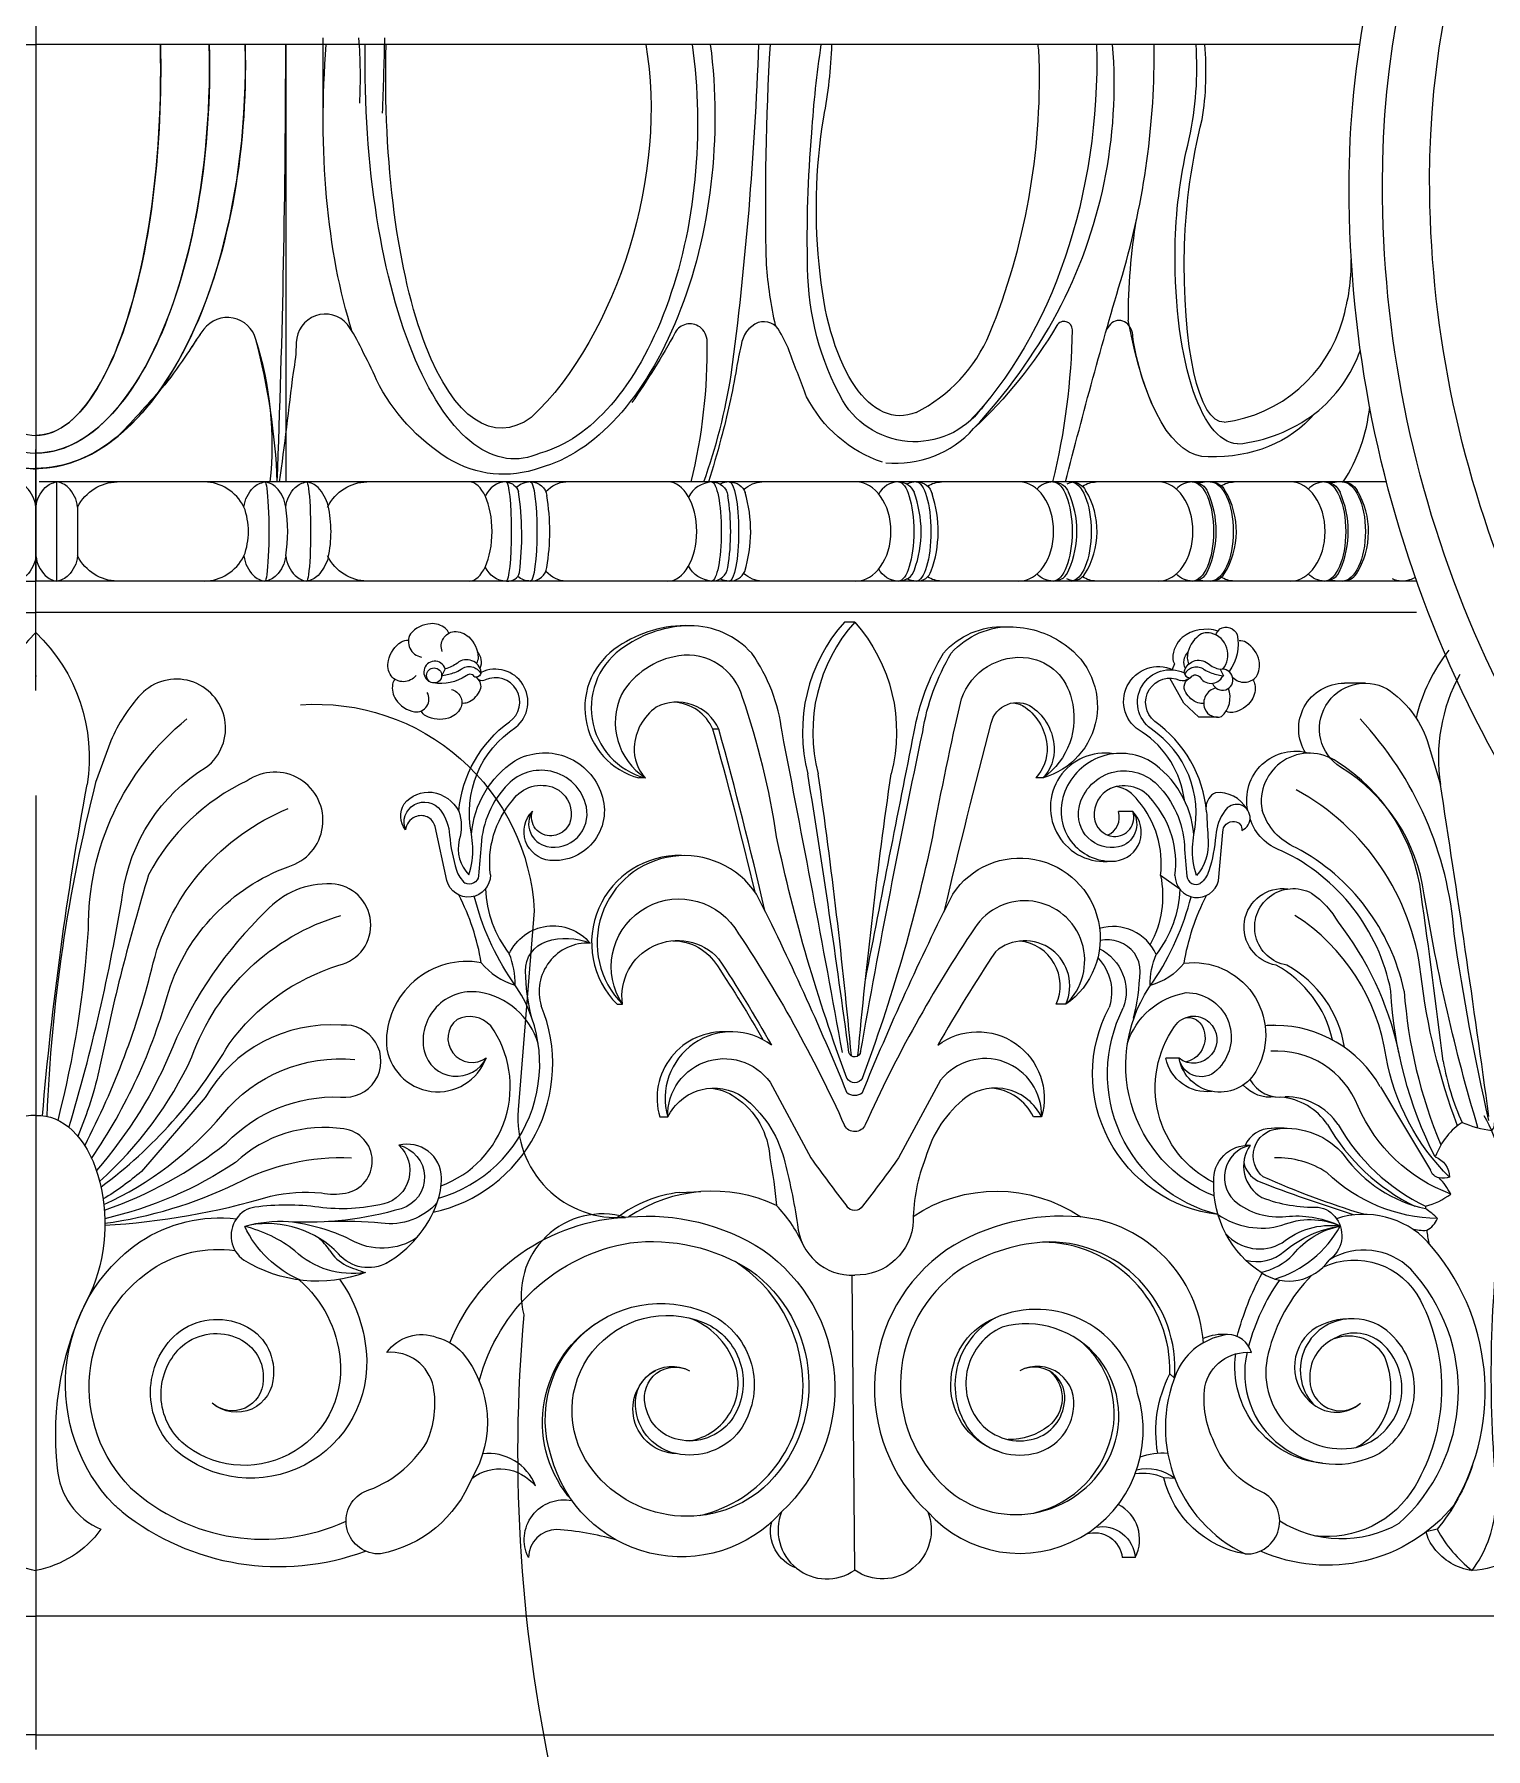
# Model space of a CAD drawing. Header units: millimetres. Extents: x 542654 to 551203, y 315718 to 321804.
# Drawn here: x 547840.1 to 548022.7, y 320954.9 to 321170.6 of the extents above; entities that cross this region are included whole.
import ezdxf

# ---------------------------------------------------------------- set-up
doc = ezdxf.new("R2010")
doc.units = ezdxf.units.MM
doc.linetypes.add('ACAD_ISO04W100', pattern=[30, 24, -3, 0, -3])
doc.layers.add('cad-block.com', color=250, linetype='Continuous')

msp = doc.modelspace()

# ---------------------------------------------------------------- linework, layer by layer
at = {"layer": 'cad-block.com', "color": 18, "lineweight": 15, "true_color": 0x000000}
for p, q in [((547673.71, 321169.35), (547840.28, 321169.35)), ((548006.85, 321169.35), (547840.28, 321169.35)), ((548009.44, 321038.21), (548015.76, 321027.74))]:
    msp.add_line(p, q, dxfattribs=at)
at = {"layer": 'cad-block.com', "color": 18, "linetype": 'ACAD_ISO04W100', "lineweight": 15, "ltscale": 5, "true_color": 0x000000}
msp.add_lwpolyline([(547840.28, 321525.15), (547840.28, 319130.24)], dxfattribs=at)
at = {"layer": 'cad-block.com', "color": 18, "lineweight": 15, "true_color": 0x000000}
for points in [[(548119.75, 321380.65, -0.429574), (548329.51, 321178.35, -0.414214), (548154.01, 321002.85, -0.414214), (548005.51, 321151.35, -0.414214), (548127.01, 321272.85, -0.414214), (548228.26, 321171.6, -0.414214), (548140.51, 321083.85, -0.414214), (548066.26, 321158.1, -0.414214), (548127.01, 321218.85, -0.414214), (548177.64, 321168.22, -0.414214), (548133.76, 321124.35, -0.438402), (548096.64, 321164.85)], [(548128.83, 321373.41, -0.416147), (548322.54, 321177.88, -0.414214), (548153.08, 321008.43, -0.414214), (548009.7, 321151.81, -0.414214), (548127.01, 321269.13, -0.414214), (548224.77, 321171.37, -0.414214), (548140.05, 321086.64, -0.414214), (548068.35, 321158.33, -0.414214), (548127.01, 321216.99, -0.414214), (548175.89, 321168.11, -0.417631), (548133.52, 321125.93, -30.968964), (548133.52, 321125.93)], [(548127.01, 321362.84, -0.414214), (548312.63, 321177.22, -0.414214), (548151.76, 321016.36, -0.414214), (548015.64, 321152.47, -0.414214), (548127.01, 321263.84, -0.414214), (548219.82, 321171.04, -0.414214), (548139.39, 321090.6, -0.414214), (548071.33, 321158.66, -0.414214), (548127.01, 321214.35, -0.414214), (548173.41, 321167.94, -0.414214), (548133.2, 321127.73, -0.284609), (548102.73, 321146.6, -0.284609)], [(547876.43, 321160.18, 0.000569), (547876.44, 321170.18, -12.153058)], [(547881.02, 321161.97, 0.033495), (547880.92, 321170.18, -7.59438)], [(547883.91, 321160.73, 0.003075), (547884.18, 321170.18, 12.462797)], [(547870.64, 321114.31, 0.009714), (547871.71, 321169.35, -30.22856)], [(547924.32, 321114.31, 0.045147), (547927.78, 321127.81, 0.023792), (547931.24, 321169.35, 1.721189)], [(547932.66, 321169.35, 0.020873), (547932.16, 321141.68, 0.035915), (547933.31, 321134.02, 0.06104), (547933.31, 321134.02, 1.955874)], [(547959.63, 321124.06, -0.551195), (547941.82, 321124.51, -0.125628), (547937.38, 321141.22, -0.027203), (547937.91, 321158.24, -0.021581), (547939.1, 321169.35, -9.245556)], [(547938.96, 321140.5, -0.069677), (547939.4, 321160.22, 0.04102), (547940.43, 321169.35, 3.217229)], [(547951.02, 321123.06, 0.177668), (547960.28, 321132.95, 0.104428), (547966.51, 321167.54, 0.036968), (547966.37, 321169.35)], [(547958.27, 321121.02, 0.062557), (547968.78, 321135.59, 0.143746), (547975.75, 321169.35, 24.362653)], [(547969.84, 321114.31, -0.010361), (547976.99, 321140.35, 0.074395), (547980.98, 321169.35, 3.423344)], [(547983.64, 321144.67, -0.053274), (547985.39, 321157.49, 0.071657), (547986.25, 321169.35, 4.944081)], [(547984.8, 321144.13, -0.054318), (547987.03, 321159.93, 0.060592), (547987.36, 321169.35, 5.886435)], [(547977.74, 321134.68, -0.042698), (547978.77, 321147.36, -1.16381)], [(548004.7, 321134.71, 0.074357), (548005.79, 321142.32, 0.010898)], [(547810.79, 321114.31, -0.10384), (547812.61, 321132.24, -0.624831), (547819.15, 321133.53, -0.019), (547820.1, 321132.18, 0.004583), (547821.19, 321130.52, 0.018062), (547824.08, 321126.54, 0.012927), (547829.89, 321120.14, 0.17039), (547840.28, 321115.94, 6.256692)], [(547870.65, 321114.31, 0.055394), (547867.96, 321132.24, 0.624831), (547861.41, 321133.53, 0.019), (547860.47, 321132.18, -0.004583), (547859.37, 321130.52, -0.018062), (547856.49, 321126.54, -0.012927), (547850.68, 321120.14, -0.17039), (547840.28, 321115.94, -6.256692)], [(547869.77, 321114.31, 0.10384), (547867.96, 321132.24, 0.624831), (547861.41, 321133.53, 0.019), (547860.46, 321132.18, -0.004583), (547859.37, 321130.52, -0.018062), (547856.49, 321126.54, -0.012927), (547850.68, 321120.14, -0.17039), (547840.28, 321115.94, -6.256692)], [(547892.12, 321117.27, -0.138056), (547883.14, 321127.16, 0.017495), (547881.27, 321131.01, 0.05202), (547879.47, 321134.13, 0.694192), (547873.04, 321131.84, -0.047335), (547872.63, 321128.1, -0.005702), (547870.9, 321114.31, 3.795045)], [(547922.74, 321114.31, 0.06321), (547924.74, 321131.99, 0.235828), (547923.8, 321133.81, 0.45328), (547920.72, 321133.12, -0.027276), (547915.26, 321124.29, 1.667342)], [(547946.82, 321116.79, -0.194829), (547937.25, 321125.04, -0.001541), (547935.19, 321130.46, 0.052446), (547933.89, 321133.21, 0.378842), (547931.15, 321134.36, 0.276804), (547929.03, 321131.51, 0.01885), (547928.43, 321128.62, -0.02496), (547926.48, 321119.73, -0.008184), (547924.91, 321114.31, -11.806369)], [(547968.24, 321114.31, 0.056724), (547970.69, 321133.44, 0.76806), (547968.73, 321133.99, -0.071469), (547958.27, 321121.02, -0.317212)], [(547981.39, 321122.74, -0.08008), (547978.3, 321132.59, 0.219739), (547977.47, 321134.32, 0.359821), (547975.66, 321134.32, 0.090462), (547975.01, 321133.55, -0.58033)], [(547989.78, 321121.84, 0.301721), (548004.7, 321134.71, 7.022869)], [(548001.21, 321122.92, 0.140252), (548006.93, 321130.89, 0.027671)], [(547991.47, 321119.09, 0.136892), (548001.21, 321122.92, -2.657757)], [(548004.76, 321114.31, 0.117913), (548008.1, 321123.71, 0.01593)], [(547947.2, 321116.74, 0.239423), (547958.27, 321121.02)], [(547840.28, 321111.16, 0.168462), (547839.1, 321113.62, 0.15697), (547837.66, 321114.31, 2.145029)], [(547840.28, 321111.16, -0.168462), (547841.46, 321113.62, -0.15697), (547842.9, 321114.31, -2.145029)], [(547845.53, 321111.16, 0.168462), (547844.35, 321113.62, 0.15697), (547842.9, 321114.31, 2.145029)], [(547866.46, 321111.16, -0.168462), (547867.65, 321113.62, -0.15697), (547869.09, 321114.31, -2.145029)], [(547871.71, 321111.16, 0.168462), (547870.53, 321113.62, 0.15697), (547869.09, 321114.31, 2.145029)], [(547871.71, 321111.16, -0.168462), (547872.9, 321113.62, -0.15697), (547874.34, 321114.31, -2.145029)], [(547877.05, 321111.32, 0.115671), (547875.78, 321113.62, 0.15697), (547874.34, 321114.31, 2.145029)], [(547899.44, 321114.31, 0.297991), (547896.86, 321112.59, 1.230716)], [(547899.5, 321114.31, -0.284197), (547901.02, 321113.08, -1.230716)], [(547902.5, 321114.31, 0.198464), (547900.75, 321113.6, 1.230716)], [(547902.56, 321114.31, -0.375323), (547904.58, 321112.59, -1.230716)], [(547925.27, 321114.31, 0.263907), (547922.4, 321112.42, 1.230716)], [(547925.33, 321114.31, -0.375323), (547927.35, 321112.59, -1.230716)], [(547927.52, 321114.31, 0.106817), (547926.36, 321114.05, 1.230716)], [(547927.58, 321114.31, -0.320957), (547929.51, 321112.97, -1.230716)], [(547948.8, 321114.31, 0.276498), (547946.32, 321112.79, 0.276498)], [(547948.86, 321114.31, -0.315411), (547950.77, 321113.01, -1.230716)], [(547951.05, 321114.31, 0.106817), (547949.88, 321114.05, 1.230716)], [(547951.11, 321114.31, -0.361653), (547953.03, 321112.8, -1.230716)], [(547968.25, 321114.31, 0.204052), (547966.22, 321113.42, 0.204052)], [(547968.31, 321114.31, -0.315411), (547970.22, 321113.01, -1.230716)], [(547971.18, 321114.31, 0.106817), (547970.01, 321114.05, 1.230716)], [(547970.56, 321114.31, -0.278993), (547972.36, 321113.25, -1.230716)], [(547985.78, 321114.31, 0.204052), (547983.75, 321113.42, 1.230716)], [(547985.84, 321114.31, -0.315411), (547987.75, 321113.01, -1.230716)], [(547988.09, 321114.31, -0.278993), (547989.89, 321113.25, -1.230716)], [(548002.4, 321114.31, 0.204052), (548000.37, 321113.42, 1.230716)], [(548002.46, 321114.31, -0.315411), (548004.37, 321113.01, -1.230716)], [(548004.71, 321114.31, -0.278993), (548006.51, 321113.25, -1.230716)], [(547901.13, 321102.94, 0.065993), (547901.02, 321113.08, 6.055652)], [(547904.58, 321103.57, 0.077979), (547904.58, 321112.59, 6.055652)], [(547927.35, 321103.57, 0.077979), (547927.35, 321112.59, 6.055652)], [(547929.46, 321103.06, 0.147923), (547929.51, 321112.97, 6.055652)], [(547950.81, 321103.25, 0.178725), (547950.77, 321113.01, 6.055652)], [(547952.93, 321103.12, 0.170581), (547953.03, 321112.8, 6.055652)], [(547970.26, 321103.25, 0.209639), (547970.22, 321113.01, 6.055652)], [(547972.27, 321102.75, 0.283645), (547972.36, 321113.25, 6.055652)], [(547987.78, 321103.25, 0.209639), (547987.75, 321113.01, 6.055652)], [(547989.8, 321102.75, 0.283645), (547989.89, 321113.25, 6.055652)], [(548004.4, 321103.25, 0.209639), (548004.37, 321113.01, 6.055652)], [(548006.42, 321102.75, 0.283645), (548006.51, 321113.25, 6.055652)], [(547866.46, 321105, 0.182365), (547866.46, 321111.16, -161.359353)], [(547871.71, 321105, 0.085471), (547871.71, 321111.16, 137.299015)], [(547877.07, 321104.8, 0.107724), (547877.05, 321111.32, 8.27984)], [(547840.28, 321105, -0.168462), (547839.1, 321102.54, -0.15697), (547837.66, 321101.85, -2.145029)], [(547840.28, 321105, 0.168462), (547841.46, 321102.54, 0.15697), (547842.9, 321101.85, 2.145029)], [(547845.53, 321105, -0.168462), (547844.35, 321102.54, -0.15697), (547842.9, 321101.85, -2.145029)], [(547866.46, 321105, 0.168462), (547867.65, 321102.54, 0.15697), (547869.09, 321101.85, 2.145029)], [(547871.71, 321105, -0.168462), (547870.53, 321102.54, -0.15697), (547869.09, 321101.85, -2.145029)], [(547871.71, 321105, 0.168462), (547872.9, 321102.54, 0.15697), (547874.34, 321101.85, 2.145029)], [(547877.07, 321104.8, -0.102726), (547875.78, 321102.54, -0.15697), (547874.34, 321101.85, -2.145029)], [(547899.44, 321101.85, -0.297991), (547896.86, 321103.57, -1.230716)], [(547902.56, 321101.85, 0.375323), (547904.58, 321103.57, 1.230716)], [(547925.27, 321101.85, -0.263907), (547922.4, 321103.74, -1.230716)], [(547925.33, 321101.85, 0.375323), (547927.35, 321103.57, 1.230716)], [(547948.8, 321101.85, -0.276498), (547946.32, 321103.37, -0.276498)], [(547948.86, 321101.85, 0.329104), (547950.81, 321103.25, 1.230716)], [(547968.31, 321101.85, 0.329104), (547970.26, 321103.25, 1.230716)], [(547985.84, 321101.85, 0.329104), (547987.78, 321103.25, 1.230716)], [(548002.46, 321101.85, 0.329104), (548004.4, 321103.25, 1.230716)], [(547899.5, 321101.85, 0.404183), (547901.13, 321102.94, 1.230716)], [(547902.5, 321101.85, -0.175857), (547900.9, 321102.42, -1.230716)], [(547927.52, 321101.85, -0.106879), (547926.36, 321102.11, -1.230716)], [(547927.58, 321101.85, 0.301916), (547929.46, 321103.06, 1.230716)], [(547951.05, 321101.85, -0.106879), (547949.88, 321102.11, -1.230716)], [(547951.11, 321101.85, 0.336209), (547952.93, 321103.12, 1.230716)], [(547968.25, 321101.85, -0.204052), (547966.22, 321102.74, -0.204052)], [(547971.18, 321101.85, -0.106879), (547970.01, 321102.11, -1.230716)], [(547970.56, 321101.85, 0.255078), (547972.27, 321102.75, 1.230716)], [(547985.78, 321101.85, -0.204052), (547983.75, 321102.74, -1.230716)], [(547988.09, 321101.85, 0.255078), (547989.8, 321102.75, 1.230716)], [(548002.4, 321101.85, -0.204052), (548000.37, 321102.74, -1.230716)], [(548004.71, 321101.85, 0.255078), (548006.42, 321102.75, 1.230716)], [(548012.13, 321101.85, -0.106879), (548010.96, 321102.11, -1.230716)], [(547942, 321096.69, 0.251368), (547937.41, 321077.57, 16.262334)], [(547943.3, 321096.69, 0.251368), (547938.72, 321077.57, 16.262334)], [(547943.3, 321096.69, -0.251368), (547947.88, 321077.57, -16.262334)], [(547840.28, 321095.36, 0.244921), (547833.83, 321076.24, 16.262334)], [(547840.28, 321095.36, -0.244921), (547846.73, 321076.24, -16.262334)], [(547892.24, 321095.28, 0.126119), (547891.81, 321095.88, 0.194733), (547889.94, 321096.48, 0.199595), (547887.4, 321095.19, 0.52072), (547888.78, 321092.29)], [(547891.4, 321093, -0.480937), (547892.9, 321095.5, -0.194733), (547894.74, 321094.81, -0.199595), (547895.93, 321092.23, -0.113443), (547895.71, 321091.49, -785794.277615)], [(547941.76, 321042.53, 0.002861), (547934.16, 321082.86, 0.125396), (547930.34, 321092.77, 0.211194), (547922.56, 321096.23, 0.160889), (547913.56, 321093.6, 0.653703), (547916.15, 321077.08, 1.090581)], [(547922.56, 321096.23, 0.147826), (547914.37, 321093.6, 0.653703), (547916.96, 321077.08)], [(547944.04, 321042.58, -0.008061), (547951.86, 321082.86, -0.096888), (547955.46, 321092.77, -0.22737), (547963.24, 321096.09, -0.147236), (547969.79, 321093.81, -0.635007), (547967, 321077.08)], [(547944.66, 321051.66, -0.001524), (547950.79, 321082.86, -0.09068), (547954.46, 321092.77, -0.22737), (547962.24, 321096.09, -0.006582), (547962.45, 321096.09, -0.006582)], [(547989.02, 321095.56, 0.085964), (547989.02, 321095.56, 0.2416), (547984.5, 321094.75, 0.199595), (547983.31, 321092.16, 0.115632), (547983.54, 321091.41, 785794.277615)], [(547989.61, 321090.76, 0.549679), (547988.17, 321095.29, 0.27418), (547986.33, 321094.75, 0.199595), (547985.14, 321092.16, 0.113338), (547985.36, 321091.42, 785794.277615)], [(547988.75, 321095.07, -0.123858), (547989.26, 321095.82, -0.542119), (547989.26, 321095.82, -0.461689), (547991.42, 321095.12, -0.216729), (547990.4, 321090.48)], [(547888.12, 321089.97, -0.482118), (547884.96, 321089.92, -0.194733), (547884.63, 321091.85, -0.199595), (547886.26, 321094.19, -0.170966), (547887.15, 321094.39, -785794.277615)], [(547896.16, 321090.89, 0.317644), (547895.83, 321092.95, -3.778674)], [(547942.33, 321039.28, -0.037426), (547933.48, 321069.66, 0.045903), (547929.18, 321087.2, 0.385093), (547921.16, 321092.43, 0.225675), (547913.96, 321087.58, 0.221531), (547913.96, 321087.58, 0.373271), (547916.96, 321077.08, 12.968002)], [(547984.91, 321090.83, -0.317644), (547985.24, 321092.88, 3.778674)], [(547990.87, 321089.71, 0.442894), (547993.86, 321089.85, 0.194733), (547994.19, 321091.79, 0.199595), (547992.56, 321094.12, 0.170967), (547991.66, 321094.33, 785794.277615)], [(548018.05, 321093.14, 0.109678), (548013.94, 321084.61)], [(547891.32, 321090.06, 0.414698), (547891.46, 321089.96, 0.054351), (547892.98, 321090.35, 0.055485), (547893.77, 321090.75, -0.474328), (547896.25, 321090.18, 0.582288)], [(547893.31, 321091.53, -0.107457), (547891.77, 321090.8, -1442348.621307)], [(547896.32, 321090.38, 0.579771), (547893.31, 321091.53)], [(547895.1, 321070.01, 0.089113), (547895.1, 321070.01, -0.311507), (547900.68, 321083.46, 0.883255), (547896.31, 321090.36)], [(547896.32, 321090.38, -0.344967), (547895.63, 321089.74, -0.267114), (547895.44, 321089.83, 0.231265), (547894.88, 321090.12, 3.53928)], [(547944.27, 321039.28, 0.037426), (547953.12, 321069.66, -0.011338), (547956.72, 321087.01, -0.356793), (547965.19, 321092.18, -0.309104), (547970.57, 321087, -0.221531), (547970.57, 321087, -0.31621), (547967, 321077.08, -12.968002)], [(547984.79, 321074.3, -0.089113), (547984.79, 321074.3, 0.219839), (547979.46, 321082.84, -0.97396), (547983.37, 321090.67)], [(547985.97, 321069.94, -0.089113), (547985.97, 321069.94, 0.30739), (547980.59, 321083.25, -0.910784), (547984.76, 321090.3)], [(547984.75, 321090.32, -0.579771), (547987.76, 321091.46)], [(547984.75, 321090.32, 0.344967), (547985.44, 321089.67, 0.267114), (547985.63, 321089.76, -0.231265), (547986.19, 321090.05, -3.53928)], [(547989.7, 321089.92, -0.414698), (547989.61, 321089.89, -0.054351), (547988.09, 321090.28, -0.055485), (547987.29, 321090.68, 0.474328), (547984.81, 321090.11, -0.582288)], [(547987.76, 321091.46, 0.107457), (547989.29, 321090.74, 1442348.621307)], [(547844.43, 321033.1, 0.031982), (547851.19, 321062.37, -0.226137), (547861.72, 321078.42), (547861.72, 321078.42, 1.081089), (547853.49, 321087.59, 0.081991), (547849.7, 321081.74), (547847.79, 321076.49, 0.052596), (547841.65, 321034.48)], [(547885.44, 321089.5, 0.117216), (547885.16, 321088.88, 0.194733), (547885.56, 321086.95, 0.199595), (547887.93, 321085.38, 0.60584), (547889.53, 321087.83)], [(547892.55, 321088.19, -0.47631), (547893.72, 321085.84, -0.194733), (547892.19, 321084.6, -0.199595), (547889.36, 321084.87, -0.163939), (547888.76, 321085.51, -785794.277615)], [(547894.88, 321090.12, 0.067529), (547894.4, 321089.91, -0.185407), (547890.27, 321089.02)], [(547893.49, 321072.9, -0.143987), (547893.49, 321072.9, -0.216564), (547899.85, 321084.13, 0.913446), (547896.82, 321089.41, 1.026003)], [(547895.67, 321089.74, 0.340069), (547896.82, 321089.41, -4.110013)], [(547896.08, 321087.96, 0.369222), (547895.91, 321089.51, 61.692363)], [(547987.58, 321072.83, 0.21965), (547981.05, 321084.19, -0.883254), (547984.25, 321089.35)], [(547985.22, 321089.49, -0.269828), (547984.25, 321089.35, 4.110013)], [(547984.97, 321087.83, -0.469291), (547985.55, 321089.69, -61.692363)], [(547986.19, 321090.05, -0.067529), (547986.67, 321089.85, 0.608971), (547989.61, 321089.89)], [(547988.74, 321088.4, 0.449595), (547987.35, 321085.77, 0.38723), (547989.46, 321084.8, 0.886133), (547989.46, 321084.8, 0.313382), (547990.32, 321088.34, 785794.277615)], [(547993.38, 321089.43, -0.117216), (547993.66, 321088.81, -0.194733), (547993.26, 321086.89, -0.199595), (547990.89, 321085.31, -0.126168), (547990.1, 321085.42)], [(548000.07, 321080.17, -0.59225), (548004.91, 321089, -0.59225)], [(548021.72, 321033.1, -0.031982), (548014.97, 321062.37, 0.226137), (548004.44, 321078.42), (548004.44, 321078.42, -0.968726), (548010.29, 321088.29, -0.161307), (548015.35, 321081.77), (548016.92, 321076.49, -0.004584), (548023.06, 321034.48)], [(548019.43, 321090.09, 0.165342), (548017.01, 321076.24)], [(547873.56, 321086.27, -0.419815), (547902.99, 321060.34), (547900.95, 321035.31, 0.462614), (547914.47, 321021.79, 0.583406), (547901.66, 321009.51, 0.07797), (547905.71, 320949.07, -0.377655), (547887.39, 320910.85, 1.912678)], [(547893.87, 321086.52, 0.128913), (547894.58, 321086.58, 0.202072), (547896.08, 321087.96, -0.175307), (547896.08, 321087.96, 0.04474)], [(547931.99, 321060.41, 0.010385), (547926.21, 321083.2, 0.430827), (547918.33, 321085.97, 0.230921), (547915.56, 321080.93, 0.200704), (547916.96, 321077.08)], [(547930.76, 321062.75, 0.009548), (547925.47, 321083.2, 0.278794), (547920.59, 321086.6, 0.296161)], [(547954.61, 321060.41, -0.006566), (547960.47, 321083.95, -0.532715), (547965.63, 321085.97, -0.230921), (547968.4, 321080.93, -0.200704), (547967, 321077.08)], [(547963.28, 321086.53, -0.118186), (547964.74, 321085.97, -0.230921), (547967.5, 321080.93, -0.200704), (547966.1, 321077.08)], [(547987.23, 321086.45, -0.124072), (547986.49, 321086.52, -0.174366), (547984.97, 321087.83, -0.04474), (547984.97, 321087.83, -0.04474)], [(547843.06, 321033.99, 0.046356), (547846.9, 321058.01, -0.227733), (547859.27, 321084.51)], [(548023.1, 321033.99, -0.021067), (548018.73, 321057.47, 0.170848), (548006.89, 321084.51)], [(547900.54, 321079.23, -0.459898), (547911.31, 321075.42, -0.565124), (547904.95, 321066.69, -0.629067), (547902.76, 321072.9, -2.351432)], [(547975.86, 321080.11, 1.152336), (547975.57, 321066.6, 0.317197)], [(547980.53, 321079.16, 0.459898), (547969.76, 321075.36, 0.041388), (547969.44, 321074.37, 0.041388)], [(547992.78, 321072.97, -0.573683), (548000.53, 321080.19, -2.594727)], [(547847.28, 321029.21, 0.083398), (547856.99, 321050.26, -0.228701), (547872.01, 321065.91), (547872.01, 321065.91, 1.179319), (547866.86, 321076.72), (547866.86, 321076.72, 0.162272), (547854.45, 321064.87, 0.023607), (547848.34, 321040.8), (547848.34, 321040.8, -0.046437), (547845.55, 321031.98)], [(547902.76, 321072.9, 0.529558), (547904.58, 321068.46, 0.542328), (547909.54, 321073.42, 0.296741), (547905.05, 321077.91, 0.256079), (547899.69, 321076.29, 0.181484), (547896.29, 321068.62, -0.011463), (547895.97, 321064.76, -0.529397), (547894.28, 321063.85, -0.287354), (547894.28, 321063.85, 0.172993)], [(547895.1, 321070.01, -0.231049), (547900.54, 321079.23)], [(547942.57, 321042.53, 0.006584), (547937.41, 321077.57), (547937.41, 321077.57)], [(547942.89, 321042.09, 0.012721), (547938.72, 321077.57), (547938.72, 321077.57)], [(547943.71, 321042.1, -0.012697), (547947.88, 321077.57), (547947.88, 321077.57)], [(547978.3, 321072.84, -0.529558), (547976.49, 321068.4, -0.542328), (547971.53, 321073.36, -0.296741), (547976.02, 321077.85, -0.256079), (547981.38, 321076.23, -0.181484), (547984.78, 321068.56, 0.011463), (547985.1, 321064.7, 0.529397), (547986.79, 321063.79, 0.287354), (547986.79, 321063.79, -0.172993)], [(547985.97, 321069.94, 0.231049), (547980.53, 321079.16)], [(547841.11, 321034.56, -0.024767), (547846.73, 321076.24), (547846.73, 321076.24)], [(547886.79, 321070.54, -0.323792), (547886.62, 321073.81, -0.251609), (547890.14, 321075.27, -0.231265), (547893.49, 321072.9, -0.231265)], [(547897.47, 321064.87, -0.21172), (547900.27, 321074.27, -0.354921), (547905.59, 321075.8, -0.3067), (547907.64, 321072.22, -0.370824), (547905.21, 321069.79, -0.534157), (547902.76, 321072.9, -8.530922)], [(547983.6, 321064.81, 0.21172), (547980.8, 321074.2, 0.354921), (547975.48, 321075.74, 0.3067), (547973.43, 321072.15, 0.370824), (547975.86, 321069.72, 0.534157), (547978.3, 321072.84, 8.530922)], [(547981.78, 321064.81, 0.21172), (547978.98, 321074.2, 0.190567), (547976.28, 321075.99, 0.190567)], [(547992.63, 321073.17, 0.243152), (547992.63, 321073.17, 0.293221), (547988.68, 321075.21, 0.276192), (547987.51, 321073.45, 0.231265)], [(548019.13, 321033.31, -0.060187), (548014.55, 321052.38, 0.241847), (547998.85, 321075.59, 1.902929)], [(547846.42, 321030.8, 0.060422), (547855.04, 321053.81, -0.236111), (547872.01, 321073.21)], [(547886.79, 321070.54, -0.883493), (547891.19, 321073, -0.139299), (547892.34, 321069.88, 0.056208), (547893.2, 321065.47, 0.144052), (547894.28, 321063.85, 0.231379)], [(547969.44, 321074.37, 0.511766), (547976.12, 321066.62, 0.629067), (547978.3, 321072.84)], [(547992.03, 321070.48, 1.365028), (547989.88, 321072.93, 0.139299), (547988.73, 321069.82, -0.056208), (547987.87, 321065.4, -0.144052), (547986.79, 321063.79, -0.231379)], [(547998.85, 321068.29, -0.220525), (547994.56, 321073.03, -23.912184)], [(547897.47, 321064.87, -0.882372), (547891.98, 321064.18, 0), (547890.51, 321070.98, 0.472515), (547887.98, 321072.16, 0.259594), (547886.79, 321070.54, -1.136714)], [(547893.49, 321072.9, -0.152637), (547893.54, 321069.27, 0.259178), (547894.77, 321064.88, 0.085267), (547895.26, 321068.41, -0.014662), (547895.1, 321070.01, -0.034849)], [(547975.11, 321069.89, 0.393732), (547976.48, 321072.84)], [(547983.6, 321064.81, 0.882595), (547989.09, 321064.12, 0), (547989.64, 321070.25, -0.486696), (547991.11, 321071.59, -0.415656), (547992.03, 321070.48, 1.136714)], [(547987.58, 321072.83, 0.000261), (547987.76, 321069.21, -0.207649), (547986.3, 321064.81, -0.085267), (547985.81, 321068.35, 0.014662), (547985.97, 321069.94, 0.034849)], [(548016.33, 321029.4, -0.104453), (548010.77, 321050.26, 0.237807), (547997.02, 321067.91), (547997.02, 321067.91, -0.237232), (547993.05, 321071.93, -0.931198)], [(547921.52, 321067.3, 0.679118), (547913.4, 321048.59)], [(547942.36, 321037.42, 0.019751), (547930.95, 321062.47, 1.099773), (547914.1, 321048.59, -0.741935), (547926.18, 321054.33, -0.016088), (547932.83, 321043.46, -0.020544)], [(547944.24, 321037.42, -0.019751), (547955.65, 321062.47, -1.208785), (547969.86, 321048.59, 0.803831), (547961, 321055.21, 0.017409), (547953.77, 321043.46, 0.020544)], [(547981.78, 321064.81, -0.181124), (547980.47, 321056.11, 2.102585)], [(547848.48, 321025.63, 0.101177), (547864.58, 321043.6, -0.162208), (547878.41, 321053.51, 0.871249), (547877.47, 321063.74, 0.223036), (547869.23, 321060.3, 0.102176), (547857.51, 321043.25, -0.082867), (547847.89, 321027.7, -0.082867)], [(547890.96, 321024.2, 0.027462), (547890.96, 321024.2), (547890.96, 321024.2, 0.52478), (547900.19, 321051.55, -0.088107), (547895.44, 321062.19, -0.088107)], [(547896.32, 321053.82, 0.076166), (547893.5, 321062.35, -3.182596)], [(547896.86, 321063.14, 0.157589), (547899.84, 321054.94, -2.102585)], [(547984.21, 321063.07, -0.157589), (547981.23, 321054.87, 2.102585)], [(547984.74, 321053.76, -0.076166), (547987.56, 321062.28, 3.182596)], [(548003.42, 321044.12, -0.031281), (548003.42, 321044.12, 0.214902), (547996.34, 321053.51, -0.98469), (547997.82, 321063.11, -0.98469)], [(548004.93, 321043.18, -0.030448), (548004.93, 321043.18, 0.232542), (547997.67, 321053.51, -1.177597), (548000.79, 321062.57, -0.113361), (548004.13, 321058.91, -0.110473), (548011.65, 321042.97, 0.026367), (548011.89, 321041.91, 0.083078)], [(547914.1, 321048.59, -0.988088), (547928.2, 321058.21, -0.042269), (547942.03, 321033.34, -2.309691)], [(547969.86, 321048.59, 1.127375), (547958.4, 321058.21, 0.042338), (547944.62, 321033.43, 2.309691)], [(547988.54, 321024.48, -0.027462), (547988.54, 321024.48), (547988.54, 321024.48, -0.490067), (547980.88, 321051.49, 0.088107), (547985.63, 321062.13, 0.088107)], [(547848.3, 321026.32, 0.102321), (547859.91, 321041.98, -0.239967), (547878.66, 321059.77)], [(547899.84, 321054.94, -0.551915), (547910, 321056.29, 0.519017), (547903.86, 321048.4, 0.124652)], [(547981.23, 321054.87, 0.374431), (547974.11, 321058.14, 0.725274)], [(548018.16, 321026.83, -0.152944), (548010.16, 321041.98, 0.217674), (547998.7, 321059.77)], [(547902.64, 321047, -0.050263), (547901.87, 321052.75, -0.33383), (547904.53, 321056.5, -0.176466), (547910, 321056.29, -3.125388)], [(547920.43, 321056.6, -0.26208), (547926.02, 321053.42, -0.018609), (547931.74, 321044.15)], [(547968.65, 321048.59, 0.510616), (547964.1, 321056.55, 0.510616)], [(547978.39, 321046.83, 0.053131), (547979.2, 321052.69, 0.33383), (547976.54, 321056.44, 0.140493), (547974.19, 321056.63, 3.125388)], [(547896.32, 321053.82, 0.477466), (547884.38, 321043.52, 0.80327), (547896.96, 321041.87, 0.860486)], [(547896.32, 321053.82, 0.157797), (547900.58, 321051.02, 0.10138), (547899.84, 321054.94, 3.471521)], [(547973.88, 321054.42, 0.262784), (547973.88, 321054.42, -0.285755), (547975.3, 321048.19)], [(547974.11, 321055.58, -0.379436), (547977.1, 321048.13, -0.740798)], [(547984.74, 321053.76, -0.157797), (547980.49, 321050.96, -0.10138), (547981.23, 321054.87, -3.471521)], [(547984.74, 321053.76, -0.608552), (547993.96, 321040.49, -0.723694), (547984.11, 321041.8, -0.860486)], [(547903.48, 321043.66, 0.285709), (547896.05, 321050.12, 0.520869), (547889.12, 321042.73, 0.697703), (547896.96, 321041.87, 2.241637)], [(547977.59, 321043.59, -0.285721), (547985.02, 321050.06, -0.659885), (547989.16, 321040.62, -0.655759), (547984.11, 321041.8, -2.241637)], [(547890.27, 321022.42, 0.034039), (547890.27, 321022.42, 0.467079), (547903.86, 321048.4, 0.5535), (547903.86, 321048.4)], [(547989.01, 321022.15, -0.034039), (547989.01, 321022.15, -0.527783), (547975.3, 321048.19, -0.5535), (547975.3, 321048.19)], [(547989.01, 321022.15, -0.034039), (547989.01, 321022.15, -0.484352), (547977.1, 321048.13, -0.5535), (547977.1, 321048.13)], [(547983.56, 321045.82, -0.460984), (547987.9, 321046.36, -0.961962), (547984.11, 321041.8, -0.865354)], [(547848.89, 321022.68, 0.085809), (547864.25, 321031.15), (547864.25, 321031.15, -0.21298), (547878.61, 321036.93, 1.116279), (547878.7, 321045.96, 0.286149), (547861.59, 321036.87), (547853.56, 321027.56), (547853.56, 321027.56, -0.043626), (547848.74, 321024.1, -0.043242)], [(547891.26, 321025.77, 0.495186), (547897.51, 321045.88)], [(547897.51, 321045.88, 0.329781), (547893.28, 321046.69, 0.98543), (547896.96, 321041.87, 0.865354)], [(547927.3, 321045.12, 0.51992), (547918.77, 321034.42)], [(547932.83, 321043.46, 0.022122), (547932.83, 321043.46, 0.721603), (547919.79, 321034.42, -0.459297), (547929.28, 321036.92, -0.15792), (547934.39, 321029.26)], [(547953.77, 321043.46, -0.022122), (547953.77, 321043.46, -0.721603), (547966.81, 321034.42, 0.459297), (547957.32, 321036.92, 0.15792), (547952.21, 321029.26)], [(547988.47, 321026.16, -0.457181), (547983.56, 321045.82)], [(547984.96, 321046.94, -0.282373), (547986.92, 321046.02, -0.500674), (547985.07, 321041.36, -0.570817)], [(547994.94, 321045.93, -0.061702), (547996.06, 321045.96, -7.839688)], [(547848.83, 321023.39, 0.110412), (547863.78, 321034.75, -0.249563), (547880.41, 321041.65)], [(547919.79, 321034.42, -0.777519), (547932.98, 321038.27, 0), (547937.79, 321029.26, -0.345817)], [(547944.05, 321042.64, -0.825911), (547942.57, 321042.53, -3.805328)], [(547966.81, 321034.42, 0.724857), (547954.11, 321039.04, 0), (547948.81, 321029.26, 0.345817)], [(547988.24, 321037.63, -0.391452), (547982.46, 321041.8)], [(548018.3, 321024.72, -0.205055), (548006.65, 321035.74, 0.326908), (547995.67, 321042.68)], [(547944.27, 321039.28, -0.571735), (547942.33, 321039.28, -15.01189)], [(547996.22, 321036.94, -0.252702), (547992.19, 321038.44)], [(547925.1, 321038.04, -0.131704), (547928.26, 321036.92, -0.238793), (547932.61, 321029.26)], [(547944.24, 321037.42, -0.325349), (547942.36, 321037.42, 0.325349)], [(547965.79, 321034.42, 0.266072), (547960.48, 321038.04, 0.266072)], [(548020.99, 320977.36, 0.144462), (548023.9, 320985.11, 0.036311), (548023.9, 320989.58, -0.056388), (548025, 321024.12, 0.00893), (548025, 321024.12, 0.146695), (548022.5, 321034.58, 2.966604)], [(547848.95, 321020.8, 0.057439), (547869.79, 321024.44, -0.08294), (547876.2, 321024.87, 0.093637), (547879.25, 321024.84, 0.857179), (547879.03, 321032.91), (547879.03, 321032.91, 0.230063), (547865.41, 321028.71, -0.09234), (547848.95, 321021.62)], [(547944.62, 321033.43, -0.62323), (547942.03, 321033.34, 443.735523)], [(548007.36, 321022.17, -0.032244), (547994.71, 321026.89, 1.089111), (547994.71, 321026.89, 0.083746), (547994.71, 321026.89, -0.672013), (547996.54, 321032.94), (547996.54, 321032.94, -0.252837), (548004.89, 321029.58, 0.18475), (548015.12, 321022.89)], [(548019.74, 321033.73, 0.073091), (548023.45, 321032.73, 0.239093), (548023.82, 321033.68, -0.002105), (548023.82, 321033.68, -0.035728), (548023.82, 321033.68, 11.056755)], [(547884.36, 321016.03, 0.177666), (547890.78, 321023.66, 0.090133), (547891.31, 321026.76, 0.487937), (547885.95, 321030.85, -0.59869), (547884.04, 321023.49, -0.092978), (547875.87, 321023.06, 0.066539), (547867.82, 321023.06, 0.214438), (547865.5, 321021.62)], [(547885.95, 321030.85, -0.774918), (547886.23, 321022.88, -0.085548), (547872.07, 321021.23, 0.080023), (547866.55, 321020.65, 1.541494)], [(547994.56, 321014.77, -0.263178), (547988.47, 321026.28, -0.079631), (547988.47, 321026.28, -0.445392), (547993.05, 321030.85, 0.441876), (547994.55, 321024.27, 0.520374), (547994.55, 321024.27, 0.095058), (548001.61, 321023.06, -0.214438), (548003.93, 321021.62)], [(547993.05, 321030.85, 0.643361), (547991.49, 321023.52, 0.19463), (547997.99, 321021.93, -0.132358), (548004.39, 321020.7, -1.541494)], [(547848.95, 321021.04, 0.077611), (547865.41, 321026.01, -0.132784), (547879.97, 321029.28)], [(547932.61, 321029.26, -0.026908), (547933.45, 321023.3, 0.378377), (547933.45, 321023.3, 96.939635)], [(547934.39, 321029.26, -0.023162), (547936.12, 321020.88, 0.410922), (547943.3, 321014.53, 96.939635)], [(547937.79, 321029.26, 0.009847), (547942.3, 321023.19, -25.391163), (547942.3, 321023.19, -3.492006)], [(547952.21, 321029.26, 0.092008), (547950.66, 321021.37, -0.414524), (547943.3, 321014.53, -96.939635)], [(547948.81, 321029.26, -0.009847), (547944.3, 321023.19, 25.391163), (547944.3, 321023.19, 3.492006)], [(548016.63, 321021.64, -0.190271), (548002.71, 321027.43, 0.15094), (547996.11, 321029.28)], [(548016.33, 321029.4, -0.308688), (548018.16, 321026.83, -0.103957), (548016.84, 321026.76, -0.304922), (548015.76, 321027.74, 9.012653)], [(548015.12, 321023.19, 0.096266), (548018.3, 321024.72, 0.06567), (548016.84, 321026.76, -94.725032)], [(547890.78, 321023.66, -0.251095), (547883.72, 321021.05, 0.031069), (547877.1, 321021.26, 8.862265)], [(547921.27, 321024.92, 0.139977), (547913.45, 321021.75, -0.342859)], [(547933.45, 321023.3, 0.263495), (547914.85, 321021.84, 2.509184)], [(547950.67, 321021.91, -0.30421), (547971.75, 321021.84, -2.509184)], [(547851.13, 320984.75, -0.010122), (547850.11, 320985.61), (547850.11, 320985.61, -0.461528), (547853.37, 321018.71), (547853.37, 321018.71, -0.17445), (547865.5, 321021.62, -0.17445)], [(547865.5, 321021.62, 0.413433), (547866.44, 321016.42, 0.14578)], [(547888.25, 321019.27, -0.29097), (547879.88, 321018.98, 0.083045), (547872.07, 321021.23, 0.011054)], [(547892.36, 321006.01, -0.293402), (547914.85, 321021.84)], [(547914.85, 321021.84, -0.164462), (547931.73, 321017.72), (547931.73, 321017.72, -0.47449), (547934.11, 320984.73), (547934.11, 320984.73, -0.599783), (547905.13, 320991.74), (547905.13, 320991.74, -0.677191), (547925.72, 321009.28), (547925.72, 321009.28, -0.440256), (547928.84, 320994.96, -0.289389), (547920.82, 320992.06, -0.0695), (547920.82, 320992.06, -0.317906), (547915.81, 320997.38, -0.643474), (547922.53, 321002.49)], [(547936.68, 321018.59, 0.08269), (547933.45, 321023.3, 9.944068)], [(547944.3, 321023.19, -0.535306), (547942.3, 321023.19, -24.231377)], [(547971.75, 321021.84, 0.164462), (547954.87, 321017.72), (547954.87, 321017.72, 0.47449), (547952.49, 320984.73), (547952.49, 320984.73, 0.807857), (547978.9, 320999.64), (547978.9, 320999.64, 0.481169), (547961.01, 321009.15), (547961.01, 321009.15, 0.453805), (547957.76, 320994.96, 0.289389), (547965.78, 320992.06, 0.0695), (547965.78, 320992.06, 0.317906), (547970.79, 320997.38, 0.643474), (547964.07, 321002.49)], [(547987.17, 321006.01, 0.365046), (547971.75, 321021.84)], [(547989.01, 321022.15, 0.224245), (547997.06, 321020.79, -0.209823), (548004.39, 321020.7, -8.862265)], [(548003.93, 321021.62, -0.413433), (548002.99, 321016.42, -0.14578)], [(548015.54, 321018.55, 0.001901), (548015.39, 321018.71), (548015.39, 321018.71, 0.290022), (548003.93, 321021.62)], [(548015.28, 321020.16, 0.167135), (548016.63, 321021.64, 0.049106), (548015.12, 321022.89, -161947.003626)], [(547873.59, 321013.88, -0.183849), (547866.55, 321020.65, -5.231502)], [(547881.74, 321014.86, -0.234767), (547872.87, 321017.58, 0.104038), (547866.55, 321020.65, 57.748043)], [(547878.37, 321017.2, 0.247977), (547867.2, 321020.81, 6.599534)], [(547877.23, 321017.65, 0.077586), (547875.87, 321019.19, 2.079173)], [(547990, 321019.73, 0.358483), (547997.09, 321018.59, -0.206814), (548004.39, 321020.7, -0.011054)], [(547994.41, 321014.87, 0.147367), (547998.47, 321017.12, -0.173947), (548004.39, 321020.7, -57.748043)], [(547996.17, 321014.03, 0.196776), (548004.39, 321020.7, 5.231502)], [(547997.38, 321017.53, -0.134328), (548004.39, 321020.7, -6.599534)], [(548013.4, 321020.37, 0.090115), (548015.28, 321020.16, -1.182473)], [(547852.2, 320987.77), (547852.2, 320987.77, -0.471912), (547854.91, 321015.27), (547854.91, 321015.27, -0.183913), (547865.34, 321017.61, -0.181335)], [(547877.23, 321017.65, 0.134629), (547879.33, 321015.72, 0.027928), (547881.74, 321014.86, -2.615487)], [(547884.52, 321016.12, -0.366723), (547878.37, 321017.2, 1.295273)], [(547896.07, 321001.19, -0.296503), (547915.07, 321018.59)], [(547915.01, 321018.59, -0.172642), (547930.17, 321015.14), (547930.17, 321015.14, -0.474844), (547931.84, 320987.74), (547931.84, 320987.74, -0.460928), (547909.44, 320991.3), (547909.44, 320991.3, -0.75366), (547925.18, 321008.13), (547925.18, 321008.13, -0.440256), (547927.77, 320996.24, -0.289389), (547921.11, 320993.82, -0.0695), (547921.11, 320993.82, -0.317906), (547916.95, 320998.25, -0.643474), (547922.53, 321002.49)], [(547966.95, 321018.67, 0.121611), (547956.43, 321015.14), (547956.43, 321015.14, 0.474844), (547954.76, 320987.74), (547954.76, 320987.74, 0.482937), (547975.18, 320991.3), (547975.18, 320991.3, 0.658115), (547961.85, 321007.97), (547961.85, 321007.97, 0.479747), (547958.83, 320996.24, 0.289389), (547965.49, 320993.82, 0.0695), (547965.49, 320993.82, 0.317906), (547969.65, 320998.25, 0.643474), (547964.07, 321002.49)], [(547983.53, 321001.57, 0.454252), (547966.95, 321018.67)], [(547981.43, 320992.13, -0.164036), (547982.96, 321002.1, 0.420222), (547966.95, 321018.67, 0.595186)], [(547992.48, 321016.42, 0.253456), (547997.38, 321017.53, -1.295273)], [(548011.76, 320983.25), (548011.76, 320983.25, 0.420189), (548013.26, 321015.27), (548013.26, 321015.27, 0.343142), (548003.04, 321016.46, 0.181335)], [(548018.72, 320985.61, 0.010001), (548018.72, 320985.61), (548018.72, 320985.61, 0.328026), (548015.39, 321018.71, 0.094831)], [(547881.74, 321014.86, -0.234109), (547866.44, 321016.42, 2.094912)], [(547923.76, 320984.26, 0.362508), (547936.78, 321001.39, 0.241838), (547928.28, 321016.22, 1.236261)], [(547991.43, 321006.79, -0.059971), (547994.56, 321014.77)], [(547994.56, 321014.77, 0.40472), (548002.99, 321016.42, -2.094912)], [(548002.2, 321015.5, -0.407055), (548014.49, 321011.33, -0.255218), (548013.81, 320987.97, -0.301212), (548001.14, 320981.73, -16.404156)], [(547878.48, 321014.01, -0.13274), (547881.83, 321005), (547881.83, 321005, -0.677191), (547857.85, 320992.49), (547857.85, 320992.49, -0.440256), (547858, 321007.15, -0.289389), (547866.47, 321008.19, -0.0695), (547866.47, 321008.19, -0.317906), (547870.16, 321001.88, -0.643474), (547862.47, 320998.41)], [(547873.43, 321013.9, -0.194205), (547878.55, 321003.88), (547878.55, 321003.88, -0.677191), (547858.64, 320993.5), (547858.64, 320993.5, -0.440256), (547858.76, 321005.67, -0.289389), (547865.8, 321006.53, -0.0695), (547865.8, 321006.53, -0.317906), (547868.86, 321001.29, -0.643474), (547862.47, 320998.41)], [(548000.82, 321014.5, 0.138983), (547995.34, 321004.66), (547995.34, 321004.66, 0.551004), (548006.4, 320992.84), (548006.4, 320992.84, 0.579061), (548009.93, 321005.67, 0.342316), (548003.63, 321006.53, 0.0695), (548003.63, 321006.53, 0.317906), (548000.57, 321001.29, 0.643474), (548006.95, 320998.41)], [(547833.46, 321012.21, -0.149421), (547837.59, 320990.24, -0.281825), (547832.1, 320982.54, 0.190389), (547840.28, 320977.36, 0.191732)], [(547847.1, 321012.21, 0.149421), (547842.97, 320990.24, 0.281825), (547848.47, 320982.54, -0.190389), (547840.28, 320977.36, -0.191732)], [(548027.91, 321012.21, 0.141182), (548025.71, 320990.43, 0.094091), (548028.89, 320982.54, -0.288639), (548020.99, 320977.36, -0.191732)], [(547907.74, 320986.15, -0.454785), (547910.66, 321008.38, -2.89)], [(547922.53, 320993.67, 0.470325), (547928.18, 321003.46, 0.220174), (547922.48, 321009.12, 0.800455)], [(547961.35, 320992.35, -0.346155), (547955.42, 321001.52, -0.286216), (547961.01, 321009.15, -5.179218)], [(548006.13, 321009.01, 0.164207), (548000.87, 321007.59, 0.193951), (548000.87, 321007.59, 0.491216), (548001, 320998.28, -3.302206)], [(547890.29, 321000.46, 0.383051), (547884.44, 321004.79, -0.343723), (547890.74, 321006.68, -1.382577)], [(547890.74, 321006.68, -0.1391), (547893.92, 321004.77, -0.319898), (547895.11, 320988.95)], [(547990.23, 321007.03, 0.234735), (547984.13, 321002.96, 0.41637), (547992.45, 320979.44)], [(547990.23, 321007.03, 0.128468), (547987.13, 321006.53, -0.211314)], [(547987.37, 321000.46, -0.383051), (547993.22, 321004.79, 0.331879), (547990.23, 321007.03, 1.382577)], [(548003.63, 321006.53, -0.38662), (548009.99, 321004.15, -0.120204), (548010.68, 320999.13, -0.19087), (548007.53, 320993.54, -0.083931), (548006.4, 320992.84, -0.856133)], [(547965.83, 320984.59, 0.300883), (547975.78, 320995.05, 0.264033), (547971.92, 321006.04, 0.921472)], [(548002.16, 320990.85, -0.423714), (547991.24, 321004.62, -0.02608), (547991.24, 321004.62)], [(547920.82, 320992.06, -0.755382), (547918.22, 321002.53, -1.906533)], [(547968, 321002.32, -0.45798), (547967.68, 320995.53, -0.172411), (547962.61, 320993.83, -0.53691)], [(547883.64, 320979.44, -0.810121), (547881.58, 320987.27, 0.177319), (547889.47, 320993.51), (547889.47, 320993.51, 0.15188), (547890.29, 321000.46, 0.15188)], [(547992.45, 320979.44, 0.810121), (547994.5, 320987.27, -0.206533), (547988.54, 320993.51), (547988.54, 320993.51, -0.150831), (547987.37, 321000.46, -0.15188)], [(547895.11, 320988.95, -0.407005), (547903.13, 320988, 0.347113), (547896.47, 320992.03, 0.784881)], [(547979.23, 320991.66, -0.108681), (547982.68, 320992.13)], [(547895.11, 320988.95, -0.254188), (547883.64, 320979.44, 2.094912)], [(547983.58, 320988.95), (547982.2, 320989.02), (547982.2, 320989.02, 0.146348), (547978.59, 320989.5, 11.409491)], [(547983.58, 320988.95, 0.2239), (547978.76, 320990, 0.250594)], [(547992.45, 320979.44, -0.30125), (547982.2, 320989.02, -0.060586), (547982.2, 320989.02, 1.390723)], [(548021.05, 320990.6, -0.091188), (548016.58, 320982.54, 0.102051), (548020.99, 320977.36)], [(547852.2, 320987.77, 0.302349), (547879.3, 320983.58, 0.274088)], [(547851.13, 320984.75, 0.262875), (547881.74, 320979.8)], [(547913.25, 320981.22, 0.052855), (547905.8, 320982.51, 0.410571), (547902.26, 320978.99, -0.627937), (547907.74, 320986.15, -1.541012)], [(547934.11, 320984.73, -0.49946), (547934.11, 320984.73, 0.74554), (547943.3, 320977.4, 1.226798)], [(547952.49, 320984.73, 0.49946), (547952.49, 320984.73, -0.74554), (547943.3, 320977.4, -1.226798)], [(547973.65, 320982.81, 0.303679), (547973.65, 320982.81, -0.440676), (547978.61, 320978.99, 0.409765), (547976.47, 320985.68, 1.541012)], [(548018.72, 320985.61, -0.338874), (547994.35, 320979.8, -0.272634)], [(547935.98, 320977.64, -0.38225), (547932.86, 320983.46, 15.38373)], [(548011.76, 320983.25, -0.278118), (547996.78, 320983.58, -0.274088)], [(547972.46, 320981.96, -0.473103), (547976.96, 320978.99)], [(548020.99, 320977.36, -0.200238), (548016.2, 320980.17, -0.107815), (548015.21, 320982.21, -0.260177), (548015.21, 320982.21, 3.66496)]]:
    msp.add_lwpolyline(points, format="xyb", dxfattribs=at)
for points in [[(547871.72, 321169.35), (547871.72, 321114.31)], [(547840.28, 321088.07), (547840.28, 321118.38)], [(547840.28, 321088.07), (547840.28, 321118.38)], [(547840.28, 321114.31), (547840.28, 321101.85)], [(547840.28, 321114.31), (547840.28, 321101.85)], [(548000.91, 321114.31), (547840.69, 321114.31)], [(547842.9, 321101.85), (547842.9, 321114.31)], [(547861.49, 321114.31), (547850.5, 321114.31)], [(547894.78, 321114.31), (547881.93, 321114.31)], [(547918.3, 321114.31), (547906.97, 321114.31)], [(547942.75, 321114.31), (547931.62, 321114.31)], [(547961.88, 321114.31), (547951.88, 321114.31)], [(547979.33, 321114.31), (547971.38, 321114.31)], [(547994.38, 321114.31), (547986.43, 321114.31)], [(547998.12, 321114.31), (547990.17, 321114.31)], [(548010.2, 321114.31), (547994.86, 321114.31)], [(547840.28, 321111.16), (547840.28, 321105)], [(547840.28, 321111.16), (547840.28, 321105)], [(547845.53, 321111.16), (547845.53, 321105)], [(547669.62, 321101.85), (547840.28, 321101.85)], [(548014, 321101.85), (547840.28, 321101.85)], [(547861.49, 321101.85), (547850.5, 321101.85)], [(547894.78, 321101.85), (547881.93, 321101.85)], [(547918.3, 321101.85), (547906.97, 321101.85)], [(547942.75, 321101.85), (547931.62, 321101.85)], [(547961.88, 321101.85), (547951.88, 321101.85)], [(547979.33, 321101.85), (547971.38, 321101.85)], [(547994.38, 321101.85), (547986.43, 321101.85)], [(547998.12, 321101.85), (547990.17, 321101.85)], [(548014, 321101.85), (548009.85, 321101.85)], [(547668.43, 321097.89), (547840.28, 321097.89)], [(548014, 321097.89), (547840.28, 321097.89)], [(547943.3, 321096.69), (547942, 321096.69)], [(547891.77, 321090.8), (547891.37, 321089.98)], [(547983.54, 321091.41), (547983.25, 321090.73)], [(547989.29, 321090.74), (547989.7, 321089.92)], [(547988.94, 321084.72), (547986.59, 321084.72), (547984.72, 321086.47), (547982.97, 321089.63)], [(548007.52, 321089), (548004.91, 321089)], [(547926.21, 321083.2), (547925.47, 321083.2)], [(547916.96, 321077.08), (547916.15, 321077.08)], [(547967, 321077.08), (547966.1, 321077.08), (547966.1, 321077.08), (547966.1, 321077.08)], [(547978.3, 321072.84), (547976.48, 321072.84)], [(547984.21, 321063.07), (547981.78, 321064.81)], [(547913.4, 321048.59), (547914.1, 321048.59)], [(547969.86, 321048.59), (547968.65, 321048.59)], [(547984.11, 321041.8), (547982.47, 321041.8)], [(547918.77, 321034.42), (547919.79, 321034.42), (547919.79, 321034.42), (547919.79, 321034.42), (547919.79, 321034.42)], [(547966.81, 321034.42), (547965.79, 321034.42)], [(547921.27, 321024.92), (547923.96, 321025.02)], [(547943.3, 320977.4), (547942.99, 321014.5)], [(547983.53, 321001.57), (547982.96, 321002.1)], [(548016.58, 320982.54), (548015.21, 320982.21)], [(547978.61, 320978.99), (547976.96, 320978.99), (547976.96, 320978.99)], [(547840.28, 320956.68), (547572.53, 320956.68), (547572.53, 320971.62), (547840.28, 320971.62)], [(547840.28, 320956.68), (548108.03, 320956.68), (548108.03, 320971.62), (547840.28, 320971.62)]]:
    msp.add_lwpolyline(points, dxfattribs=at)
msp.add_circle((547890.38, 321089.97), 0.95, dxfattribs=at)
for centre, radius, start, end in [((547890.46, 321090.39), 1.37, 17.2698, 245.3225), ((547989.57, 321089.43), 1.33, 200.9827, 101.9629), ((548000.53, 321074.12), 6.07, 55.1091, 190.3523), ((547991.78, 321059.64), 22.98, 7.0197, 57.8677), ((547986.11, 321044.56), 26.94, 12.2136, 61.7846), ((546843.62, 320897.37), 1182.54, 6.9979, 8.02448), ((548073.74, 321054.68), 61.46, 184.1269, 202.7709), ((547994.65, 321030.53), 15.49, 83.9315, 84.7966), ((547996.2, 321030.74), 15.19, 29.4268, 89.6824), ((548048.07, 321046.73), 31.17, 189.771, 204.6507), ((547996.87, 321041.31), 4.42, 209.4961, 277.824), ((547996.32, 321029.14), 7.78, 33.6766, 85.515), ((547997.6, 321029.08), 7.86, 33.822, 90.918), ((547995.71, 321029.36), 3.61, 89.8129, 156.0006), ((547996.71, 321018.62), 14.39, 87.4546, 93.9225), ((548025.03, 321046.24), 25.65, 209.9049, 244.0143), ((548026.36, 321046.24), 25.65, 209.9049, 244.0143), ((547995.76, 321029.52), 3.61, 193.3717, 240.6074), ((548065.73, 321212.35), 199.34, 248.9065, 252.5718), ((548018.38, 320998.76), 26.41, 145.0454, 165.0259), ((548005.81, 321002.57), 6.45, 87.1455, 221.7733), ((548006.13, 321002.42), 6.59, 45.8762, 90), ((548004.19, 321000.17), 9.55, 302.7138, 46.9182), ((548003.85, 321002.21), 11.48, 166.8781, 298.6577), ((548003.9, 321001.9), 4.64, 231.314, 311.1772)]:
    msp.add_arc(centre, radius, start, end, dxfattribs=at)
for centre, major_axis, ratio, start_param, end_param in [((547840.28, 321166.76), (0, -50.74), 0.519486, 4.66141, 7.904961), ((547840.28, 321166.67), (0, -48.73), 0.448381, 4.657293, 7.909077), ((547840.28, 321166.04), (0, -45.87), 0.342311, 4.640193, 7.926178), ((547861.49, 321108.08), (0, 6.23), 0.917573, 5.229268, 6.283185), ((547894.78, 321108.08), (0, 6.23), 0.465362, 3.141593, 6.283185), ((547919.8, 321108.08), (0, 6.23), 0.581976, 3.141593, 6.283185), ((547943.44, 321108.08), (0, 6.23), 0.709662, 3.141593, 6.283185), ((547963.97, 321108.08), (0, 6.23), 0.700831, 3.141593, 6.283185), ((547981.5, 321108.08), (0, 6.23), 0.700831, 3.141593, 6.283185), ((547998.12, 321108.08), (0, 6.23), 0.700831, 3.141593, 6.283185), ((547861.49, 321108.08), (0, 6.23), 0.917573, 3.141593, 4.19551), ((548012.11, 321108.08), (0.38, 6.22), 0.801428, 3.178427, 3.570851), ((547840.28, 321020.51), (-0.49, 14.08), 0.615249, -0.056355, 2.180183), ((548023.9, 321020.89), (-2.01, 13.64), 0.626881, 0.262298, 0.807881), ((548023.9, 321020.89), (-2.01, 13.64), 0.626881, 1.309796, 1.331756), ((548023.9, 321020.89), (-2.01, 13.64), 0.626881, 1.531684, 1.650106)]:
    msp.add_ellipse(centre, major_axis=major_axis, ratio=ratio, start_param=start_param, end_param=end_param, dxfattribs=at)
at = {"layer": 'cad-block.com', "color": 18, "lineweight": 15, "true_color": 0x000000, "extrusion": (0, 0, -1)}
for centre, major_axis, ratio, start_param, end_param in [((547840.28, 321166.04), (0, -45.87), 0.342311, 4.640193, 6.283185), ((547840.28, 321166.67), (0, -48.73), 0.448381, 4.657293, 6.283185), ((547840.28, 321166.76), (0, -50.74), 0.519486, 4.66141, 6.283185), ((547899.34, 321166.76), (3.84, 51.52), 0.438475, 3.971168, 4.729919), ((547900.65, 321167.53), (0.18, 50.32), 0.376769, 2.969553, 4.747263), ((547900.46, 321170.24), (1.79, 49.15), 0.326779, 2.897181, 4.682288), ((547895.71, 321151.65), (9.04, 34.98), 0.572103, 0.899956, 2.397877), ((547901.96, 321156.95), (1.97, 39.41), 0.545403, 1.223643, 2.968762), ((547901.96, 321156.95), (2.88, 41.33), 0.570567, 1.226521, 2.945767), ((547930.33, 321170.51), (-4.6, 60.1), 0.718629, 1.645112, 2.570384), ((547993.3, 321147.64), (1.84, 28.55), 0.332985, 3.141593, 4.586946), ((547991.33, 321147.85), (1.71, 26.01), 0.24338, 3.115224, 4.553127), ((547949.84, 321147.8), (1.02, 25.14), 0.441721, 2.943957, 4.400046), ((547990.8, 321163.42), (3.5, 45.94), 0.307719, 3.107599, 4.013196), ((547966.45, 321165.81), (-32.06, 45.33), 0.524349, 3.01716, 3.510148), ((547902.61, 321166.76), (4.67, 51.43), 0.499341, 2.91928, 3.375283), ((547850.5, 321108.08), (0, 6.23), 0.917573, 5.229268, 6.283185), ((547869.09, 321108.08), (0, -6.23), 0.079453, 3.141438, 6.283031), ((547874.34, 321108.08), (0, -6.23), 0.079453, 3.141438, 6.283031), ((547881.93, 321108.08), (0, 6.23), 0.917573, 5.229268, 6.283185), ((547899.44, 321108.08), (0, -6.23), 0.103285, 3.141593, 6.283185), ((547902.5, 321108.08), (0, -6.23), 0.130765, 3.141593, 6.283185), ((547906.97, 321108.08), (0, 6.23), 0.687615, -0.633187, 0), ((547925.27, 321108.08), (0, -6.23), 0.200824, 3.141593, 6.283185), ((547927.52, 321108.08), (0, -6.23), 0.189567, 3.141593, 6.283185), ((547931.62, 321108.08), (0, 6.23), 0.687615, -0.563767, 0), ((547948.8, 321108.08), (0, -6.23), 0.312137, 3.141593, 6.283185), ((547951.05, 321108.08), (0, -6.23), 0.296534, 3.141593, 6.283185), ((547954.21, 321108.08), (0, 6.23), 0.687615, -0.415263, 0), ((547968.25, 321108.08), (0, -6.23), 0.387081, 3.141593, 6.283185), ((547970.5, 321108.08), (0, -6.23), 0.411544, 3.141593, 6.283185), ((547973.69, 321108.08), (0, 6.23), 0.687615, -0.4166, 0), ((547985.78, 321108.08), (0, -6.23), 0.430137, 3.141593, 6.283185), ((547987.32, 321108.08), (7.78, 1.49), 0.780976, -1.528988, -1.422133), ((547988.03, 321108.08), (0, -6.23), 0.466865, 3.141593, 6.283185), ((547991.06, 321108.08), (0, 6.23), 0.687615, -0.4166, 0), ((548002.4, 321108.08), (0, -6.23), 0.430137, 3.141593, 6.283185), ((548003.94, 321108.08), (7.78, 1.49), 0.780976, -1.528988, -1.422133), ((548004.65, 321108.08), (0, -6.23), 0.466865, 3.141593, 6.283185), ((547850.5, 321108.08), (0, 6.23), 0.917573, 3.141593, 4.19551), ((547881.93, 321108.08), (0, 6.23), 0.917573, 3.141593, 4.19551), ((547906.97, 321108.08), (0, 6.23), 0.687615, 3.141593, 3.77478), ((547931.62, 321108.08), (0, 6.23), 0.687615, 3.141593, 3.70536), ((547954.21, 321108.08), (0, 6.23), 0.687615, 3.141593, 3.558936), ((547973.69, 321108.08), (0, 6.23), 0.687615, 3.141593, 3.558193), ((547987.32, 321108.08), (0, 6.23), 0.687615, 3.141593, 3.332074), ((547991.06, 321108.08), (0, 6.23), 0.687615, 3.141593, 3.558193), ((548003.94, 321108.08), (0, 6.23), 0.687615, 3.141593, 3.332074), ((547840.28, 321020.51), (0.49, 14.08), 0.615249, -0.056355, 2.180183)]:
    msp.add_ellipse(centre, major_axis=major_axis, ratio=ratio, start_param=start_param, end_param=end_param, dxfattribs=at)

doc.saveas('drawing.dxf')
